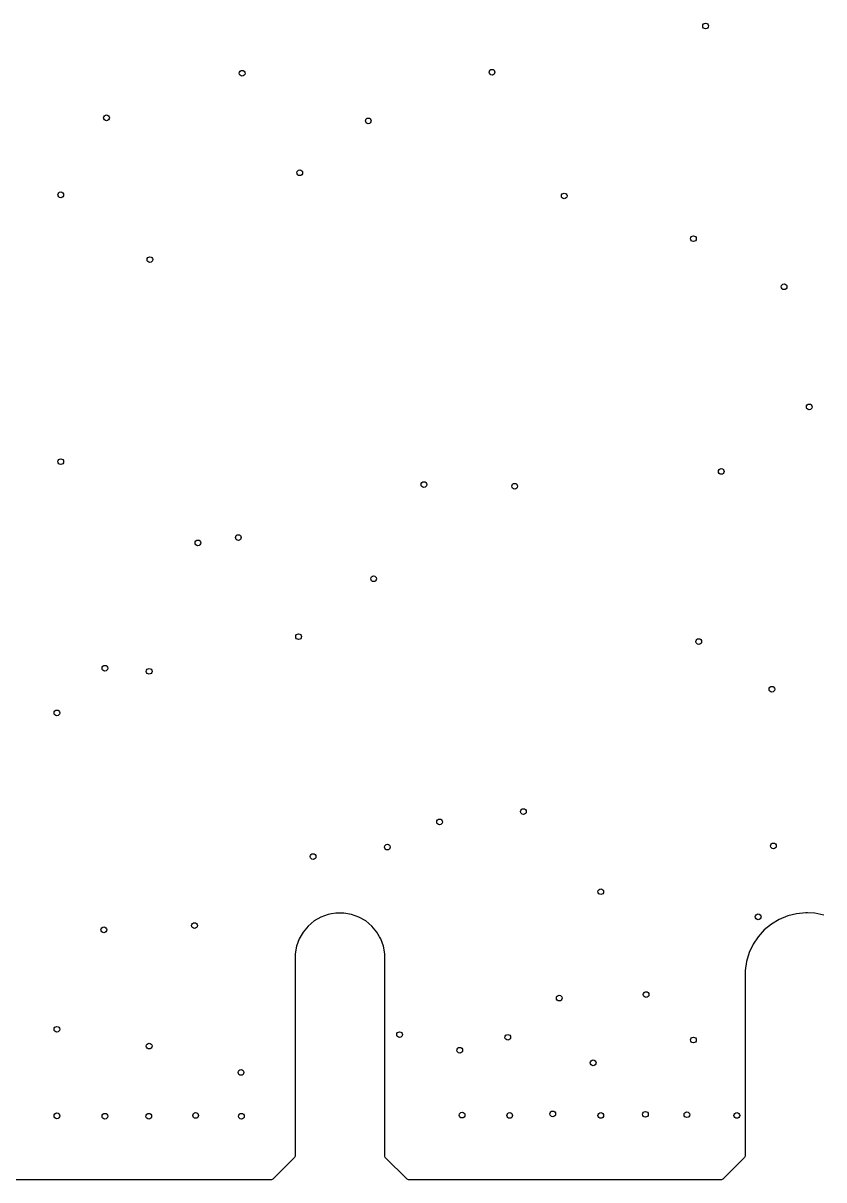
# Model space of a CAD drawing. Extents: x 114.9 to 199.6, y -137.1 to -76.7.
# Drawn here: x 157.52 to 178.53, y -137.15 to -106.81 of the extents above; entities that cross this region are included whole.
import ezdxf

# ---------------------------------------------------------------- set-up
doc = ezdxf.new("R2010")
doc.units = 0
doc.layers.add('BLACK', color=7, linetype='CONTINUOUS')

msp = doc.modelspace()

# ---------------------------------------------------------------- linework, layer by layer
at = {"layer": 'BLACK', "linetype": 'CONTINUOUS'}
for p, q in [((165.610952, -130.170871), (165.529596, -130.185217)), ((165.732156, -130.1495), (165.610952, -130.170871)), ((165.732157, -130.1495), (165.732156, -130.1495)), ((165.937843, -130.1495), (165.732157, -130.1495)), ((166.140404, -130.185217), (165.937843, -130.1495)), ((177.818779, -130.167286), (177.5856, -130.225304)), ((178.057953, -130.144151), (177.818779, -130.167286)), ((178.057954, -130.144151), (178.057953, -130.144151)), ((178.105949, -130.146601), (178.057954, -130.144151)), ((178.297937, -130.156402), (178.105949, -130.146601)), ((178.533506, -130.203773), (178.297937, -130.156402)), ((165.15819, -130.358405), (165.000621, -130.490621)), ((165.336308, -130.255569), (165.15819, -130.358405)), ((165.336316, -130.255565), (165.336308, -130.255569)), ((165.529591, -130.185218), (165.336316, -130.255565)), ((165.529595, -130.185217), (165.529591, -130.185218)), ((165.529596, -130.185217), (165.529595, -130.185217)), ((166.140405, -130.185217), (166.140404, -130.185217)), ((166.140408, -130.185218), (166.140405, -130.185217)), ((166.333683, -130.255565), (166.140408, -130.185218)), ((166.333691, -130.255569), (166.333683, -130.255565)), ((166.511809, -130.358405), (166.333691, -130.255569)), ((166.511813, -130.358408), (166.511809, -130.358405)), ((166.511814, -130.358409), (166.511813, -130.358408)), ((166.669379, -130.490621), (166.511814, -130.358409)), ((177.157214, -130.440234), (176.971307, -130.592478)), ((177.36347, -130.31695), (177.157214, -130.440234)), ((177.363474, -130.316948), (177.36347, -130.31695)), ((177.5856, -130.225304), (177.363474, -130.316948)), ((178.533512, -130.203775), (178.533506, -130.203773)), ((164.868405, -130.64819), (164.765569, -130.826308)), ((165.000621, -130.490621), (164.868405, -130.64819)), ((166.801591, -130.648186), (166.669379, -130.490621)), ((166.801594, -130.64819), (166.801591, -130.648186)), ((166.872139, -130.770378), (166.801594, -130.64819)), ((166.904434, -130.826315), (166.872139, -130.770378)), ((176.809785, -130.770378), (176.676145, -130.97008)), ((176.971307, -130.592478), (176.809785, -130.770378)), ((164.695218, -131.019591), (164.6595, -131.222156)), ((164.765565, -130.826316), (164.695218, -131.019591)), ((164.765569, -130.826308), (164.765565, -130.826316)), ((166.974783, -131.019596), (166.904434, -130.826315)), ((167.0105, -131.222157), (166.974783, -131.019596)), ((176.676145, -130.97008), (176.573291, -131.187253)), ((164.6595, -131.222156), (164.6595, -136.525943)), ((167.0105, -131.222163), (167.0105, -131.222157)), ((167.0105, -136.525943), (167.0105, -131.222163)), ((176.573291, -131.187253), (176.503458, -131.417174)), ((176.468159, -131.654854), (176.468082, -131.775016)), ((176.46816, -131.654845), (176.468159, -131.654854)), ((176.503458, -131.417174), (176.46816, -131.654845)), ((176.468082, -131.775016), (176.468082, -131.819168)), ((176.468082, -131.819168), (176.468756, -131.822991)), ((176.468756, -131.822991), (176.4695, -131.8315)), ((176.4695, -131.8315), (176.4695, -136.525943)), ((164.6595, -136.525943), (164.645148, -136.560591)), ((167.024852, -136.560591), (167.0105, -136.525943)), ((176.4695, -136.525943), (176.455148, -136.560591)), ((164.645148, -136.560591), (164.070591, -137.135148)), ((167.599409, -137.135148), (167.024852, -136.560591)), ((176.455148, -136.560591), (175.880591, -137.135148)), ((164.035943, -137.1495), (147.424057, -137.1495)), ((164.070591, -137.135148), (164.035943, -137.1495)), ((167.634057, -137.1495), (167.599409, -137.135148)), ((175.845943, -137.1495), (167.634057, -137.1495)), ((175.880591, -137.135148), (175.845943, -137.1495))]:
    msp.add_line(p, q, dxfattribs=at)
at = {"layer": 'BLACK'}
for centre in [(175.429134, -106.880945), (169.826309, -108.092984), (163.27, -108.12), (159.71, -109.29), (166.58, -109.37), (164.78, -110.73), (158.51, -111.31), (171.72, -111.34), (175.11, -112.46), (160.85, -113.01), (177.49, -113.72), (178.150506, -116.874555), (158.51, -118.31), (175.84077, -118.566837), (168.04, -118.91), (170.420894, -118.955604), (162.11, -120.44), (163.17, -120.3), (166.72, -121.38), (164.75, -122.9), (175.25, -123.03), (159.67, -123.73), (160.83, -123.81), (177.17, -124.28), (158.41, -124.9), (170.65, -127.49), (168.45, -127.76), (167.08, -128.42), (177.21, -128.39), (165.13, -128.67), (172.68, -129.59), (162.02, -130.48), (176.81, -130.25), (159.64, -130.59), (173.87, -132.29), (171.59, -132.38), (158.41, -133.2), (167.4, -133.34), (170.24, -133.41), (175.11, -133.48), (160.83, -133.64), (168.98, -133.75), (172.48, -134.08), (163.24, -134.33), (158.41, -135.47), (159.67, -135.48), (160.82, -135.48), (162.05, -135.46), (163.25, -135.48), (169.04, -135.45), (170.29, -135.46), (171.42, -135.42), (172.68, -135.46), (173.85, -135.43), (174.94, -135.44), (176.25, -135.46)]:
    msp.add_circle(centre, 0.075, dxfattribs=at)

doc.saveas('drawing.dxf')
